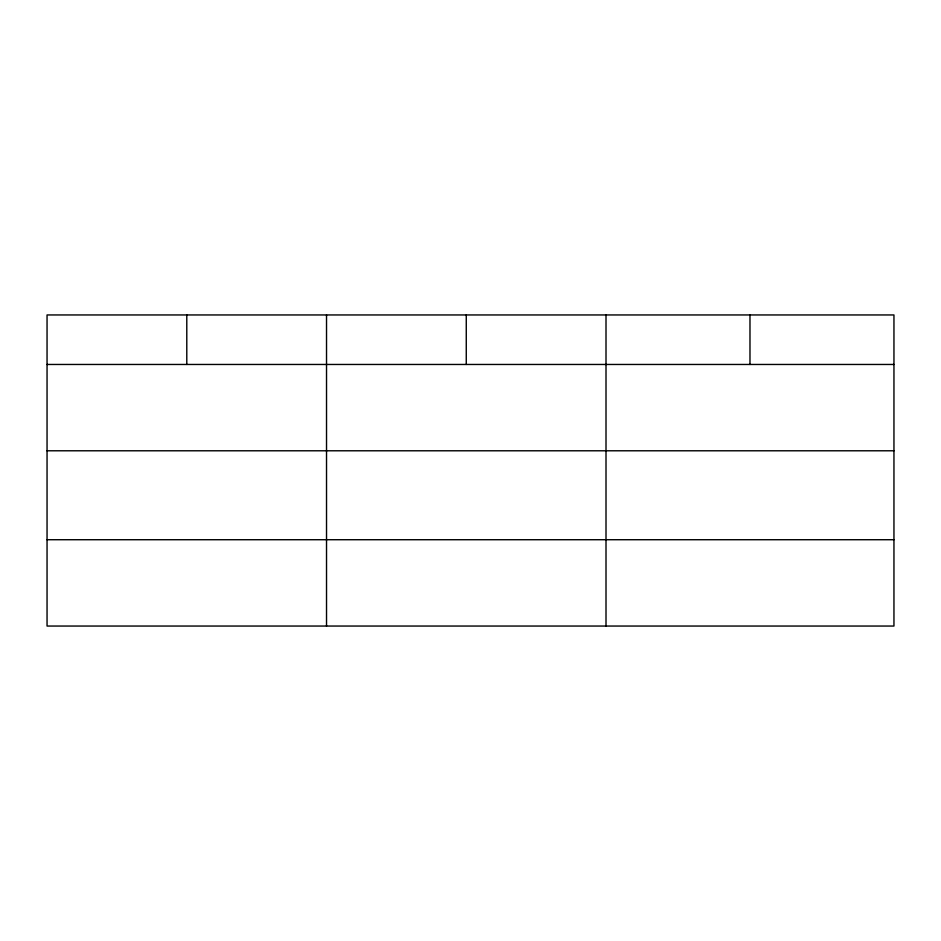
<?xml version="1.0" encoding="UTF-8"?>
<svg xmlns="http://www.w3.org/2000/svg" width="941" height="941" viewBox="0 0 941 941"><rect width="100%" height="100%" fill="white"/><g stroke="black" fill="none" stroke-linecap="round" stroke-linejoin="round"><path stroke-width="1.41" d="M893.95 450.786L893.95 314.953L47.05 314.953L47.05 626.047L893.95 626.047L893.95 450.786L47.05 450.786M47.05 364.461L893.95 364.461M47.05 539.722L893.95 539.722M749.977 314.953L749.977 364.461M606.004 314.953L606.004 626.047M466.265 314.953L466.265 364.461M326.527 314.953L326.527 626.047M186.789 314.953L186.789 364.461"/></g></svg>
